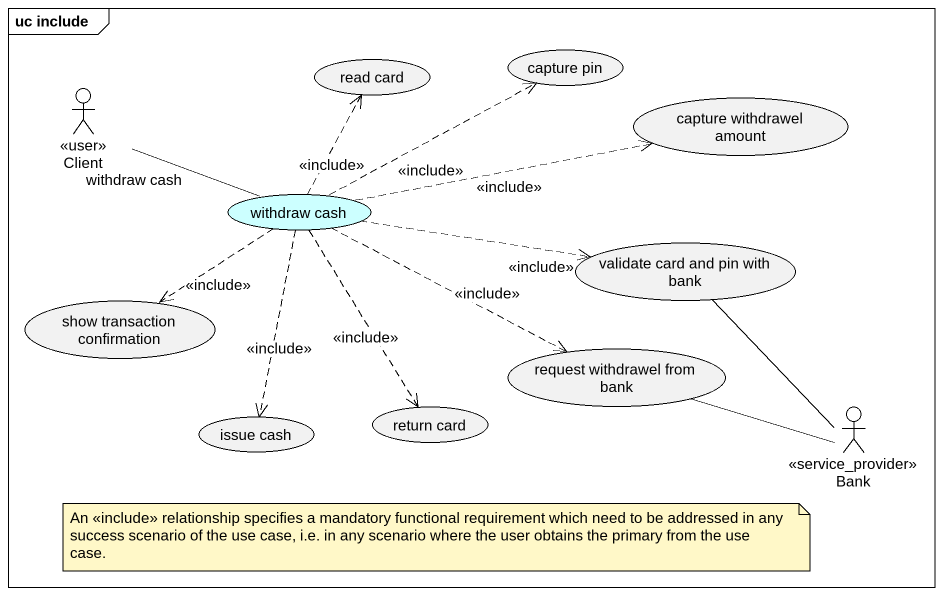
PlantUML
@startuml
mainframe uc include
usecase "capture pin" as capture_pin
actor Client <<user>> #FFFFFF
usecase "read card" as read_card
usecase "capture withdrawel amount" as capture_withdrawel_amount
usecase "withdraw cash" as withdraw_cash #CCFFFF
usecase "validate card and pin with bank" as validate_card_and_pin_with
usecase "show transaction confirmation" as show_transaction
usecase "request withdrawel from bank" as request_withdrawel_from_bank
usecase "issue cash" as issue_cash
usecase "return card" as return_card
actor Bank <<service_provider>> #FFFFFF
Client -right- withdraw_cash : withdraw cash
withdraw_cash .right.> capture_pin : <<include>>
withdraw_cash .up.> read_card : <<include>>
withdraw_cash .right.> capture_withdrawel_amount : <<include>>
withdraw_cash .right.> validate_card_and_pin_with : <<include>>
withdraw_cash ..> show_transaction : <<include>>
withdraw_cash .right.> request_withdrawel_from_bank : <<include>>
withdraw_cash ..> issue_cash : <<include>>
withdraw_cash ..> return_card : <<include>>
Bank -up- validate_card_and_pin_with
Bank -left- request_withdrawel_from_bank
note as N1
  An <<include>> relationship specifies a mandatory functional requirement which need to be addressed in any success scenario of the use case, i.e. in any scenario where the user obtains the primary from the use case.
end note
@enduml
